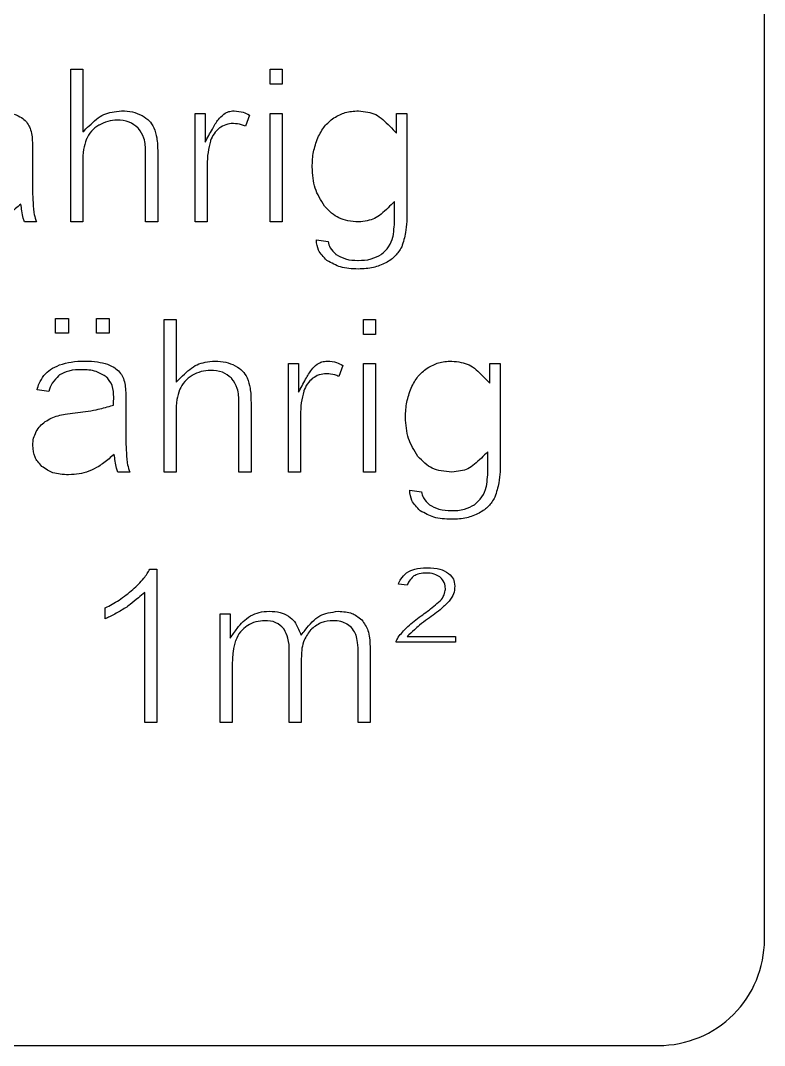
# Model space of a CAD drawing. Header units: millimetres. Extents: x -0.1 to 40.1, y -0.1 to 40.1.
# Drawn here: x 25.51 to 40.08, y -0.08 to 20 of the extents above; entities that cross this region are included whole.
import ezdxf

# ---------------------------------------------------------------- set-up
doc = ezdxf.new("R2010")
doc.units = ezdxf.units.MM
doc.layers.add('CUTOUTS', color=1, linetype='CONTINUOUS')
doc.layers.add('PERIMETER', color=5, linetype='CONTINUOUS')

msp = doc.modelspace()

# ---------------------------------------------------------------- linework, layer by layer
at = {"layer": 'CUTOUTS'}
for p, q in [((26.491, 16.055), (26.491, 19.045)), ((26.491, 19.045), (26.727, 19.045)), ((26.727, 19.045), (26.727, 17.818)), ((28.926, 16.055), (28.926, 18.179)), ((28.926, 18.179), (29.123, 18.179)), ((29.123, 18.179), (29.123, 17.618)), ((29.994, 18.147), (29.913, 17.929)), ((32.867, 17.795), (32.867, 18.179)), ((32.867, 18.179), (33.073, 18.179)), ((33.073, 18.179), (33.073, 16.288)), ((25.743, 17.447), (25.743, 16.933)), ((27.958, 16.055), (27.958, 17.422)), ((28.194, 17.42), (28.194, 16.055)), ((26.727, 17.225), (26.727, 16.055)), ((29.162, 17.172), (29.162, 16.055)), ((25.822, 16.055), (25.588, 16.055)), ((26.727, 16.055), (26.491, 16.055)), ((28.194, 16.055), (27.958, 16.055)), ((29.162, 16.055), (28.926, 16.055)), ((31.301, 15.703), (31.532, 15.669)), ((28.318, 11.154), (28.318, 14.144)), ((28.318, 14.144), (28.554, 14.144)), ((28.554, 14.144), (28.554, 12.917)), ((30.753, 11.154), (30.753, 13.279)), ((30.753, 13.279), (30.95, 13.279)), ((30.95, 13.279), (30.95, 12.718)), ((34.694, 12.895), (34.694, 13.279)), ((34.694, 13.279), (34.9, 13.279)), ((34.9, 13.279), (34.9, 11.387)), ((31.821, 13.246), (31.74, 13.028)), ((26.062, 12.736), (25.833, 12.768)), ((27.57, 12.546), (27.57, 12.033)), ((29.785, 11.154), (29.785, 12.521)), ((30.021, 12.52), (30.021, 11.154)), ((28.554, 12.324), (28.554, 11.154)), ((30.989, 12.271), (30.989, 11.154)), ((27.649, 11.154), (27.415, 11.154)), ((28.554, 11.154), (28.318, 11.154)), ((30.021, 11.154), (29.785, 11.154)), ((30.989, 11.154), (30.753, 11.154)), ((33.128, 10.803), (33.359, 10.768)), ((28.043, 9.256), (28.174, 9.256)), ((28.174, 9.256), (28.174, 6.253)), ((33.079, 8.941), (32.907, 8.959)), ((27.939, 6.253), (27.939, 8.8)), ((27.168, 8.283), (27.168, 8.497)), ((29.419, 6.253), (29.419, 8.378)), ((29.419, 8.378), (29.614, 8.378)), ((29.614, 8.378), (29.614, 7.905)), ((33.079, 7.933), (34.022, 7.933)), ((34.022, 7.933), (34.022, 7.823)), ((30.77, 6.253), (30.77, 7.657)), ((32.351, 7.739), (32.351, 6.253)), ((34.022, 7.823), (32.857, 7.823)), ((31.006, 7.501), (31.006, 6.253)), ((32.118, 6.253), (32.118, 7.611)), ((29.655, 7.359), (29.655, 6.253)), ((28.174, 6.253), (27.939, 6.253)), ((29.655, 6.253), (29.419, 6.253)), ((31.006, 6.253), (30.77, 6.253)), ((32.351, 6.253), (32.118, 6.253))]:
    msp.add_line(p, q, dxfattribs=at)
for points in [[(30.394, 19.045), (30.629, 19.045), (30.629, 18.751), (30.394, 18.751)], [(30.394, 18.179), (30.629, 18.179), (30.629, 16.055), (30.394, 16.055)], [(26.195, 14.163), (26.448, 14.163), (26.448, 13.874), (26.195, 13.874)], [(27.247, 13.874), (26.994, 13.874), (26.994, 14.163), (27.247, 14.163)], [(32.221, 14.144), (32.456, 14.144), (32.456, 13.851), (32.221, 13.851)], [(32.221, 13.279), (32.456, 13.279), (32.456, 11.154), (32.221, 11.154)]]:
    msp.add_lwpolyline(points, close=True, dxfattribs=at)
for points, knots in [([(25.387, 18.166), (25.44, 18.144), (25.489, 18.124), (25.527, 18.098), (25.558, 18.077), (25.589, 18.048), (25.622, 18.016)], [0.00039549, 0.00039549, 0.00039549, 0.00039549, 0.01758966, 0.01758966, 0.01758966, 0.03140203, 0.03140203, 0.03140203, 0.03140203]), ([(26.727, 17.818), (26.769, 17.858), (26.811, 17.899), (26.853, 17.939), (26.949, 18.03), (27.04, 18.114), (27.138, 18.159), (27.235, 18.204), (27.356, 18.218), (27.485, 18.231)], [-0.01697952, -0.01697952, -0.01697952, -0.01697952, 0, 0, 0, 0.03849228, 0.03849228, 0.03849228, 0.07637246, 0.07637246, 0.07637246, 0.07637246]), ([(27.485, 18.231), (27.563, 18.227), (27.636, 18.224), (27.701, 18.208), (27.761, 18.194), (27.822, 18.168), (27.887, 18.14)], [0.00052488, 0.00052488, 0.00052488, 0.00052488, 0.02374484, 0.02374484, 0.02374484, 0.04482884, 0.04482884, 0.04482884, 0.04482884]), ([(27.887, 18.14), (27.942, 18.105), (27.992, 18.073), (28.027, 18.036), (28.06, 18.001), (28.089, 17.953), (28.12, 17.9)], [0.00053745, 0.00053745, 0.00053745, 0.00053745, 0.01990363, 0.01990363, 0.01990363, 0.03810689, 0.03810689, 0.03810689, 0.03810689]), ([(29.123, 17.618), (29.17, 17.703), (29.217, 17.788), (29.264, 17.873), (29.303, 17.943), (29.339, 18.009), (29.384, 18.062), (29.413, 18.098), (29.45, 18.132), (29.488, 18.168)], [-0.02887013, -0.02887013, -0.02887013, -0.02887013, 0, 0, 0, 0.02379728, 0.02379728, 0.02379728, 0.03966999, 0.03966999, 0.03966999, 0.03966999]), ([(29.488, 18.168), (29.524, 18.189), (29.556, 18.206), (29.584, 18.215), (29.613, 18.224), (29.649, 18.227), (29.69, 18.231)], [0.00080196, 0.00080196, 0.00080196, 0.00080196, 0.01314718, 0.01314718, 0.01314718, 0.02560511, 0.02560511, 0.02560511, 0.02560511]), ([(29.69, 18.231), (29.755, 18.225), (29.814, 18.218), (29.866, 18.203), (29.908, 18.19), (29.95, 18.17), (29.994, 18.147)], [0.0006167, 0.0006167, 0.0006167, 0.0006167, 0.01989579, 0.01989579, 0.01989579, 0.03544308, 0.03544308, 0.03544308, 0.03544308]), ([(31.33, 17.701), (31.372, 17.785), (31.412, 17.865), (31.463, 17.927), (31.511, 17.986), (31.576, 18.038), (31.644, 18.093)], [0.00042151, 0.00042151, 0.00042151, 0.00042151, 0.0283402, 0.0283402, 0.0283402, 0.05450304, 0.05450304, 0.05450304, 0.05450304]), ([(31.644, 18.093), (31.722, 18.136), (31.795, 18.175), (31.867, 18.196), (31.944, 18.219), (32.033, 18.225), (32.126, 18.231)], [0.00063046, 0.00063046, 0.00063046, 0.00063046, 0.02680911, 0.02680911, 0.02680911, 0.05468792, 0.05468792, 0.05468792, 0.05468792]), ([(32.126, 18.231), (32.253, 18.217), (32.371, 18.202), (32.463, 18.157), (32.559, 18.111), (32.646, 18.023), (32.739, 17.928), (32.782, 17.884), (32.824, 17.84), (32.867, 17.795)], [0.00060405, 0.00060405, 0.00060405, 0.00060405, 0.03762406, 0.03762406, 0.03762406, 0.07604568, 0.07604568, 0.07604568, 0.09392026, 0.09392026, 0.09392026, 0.09392026]), ([(25.622, 18.016), (25.647, 17.98), (25.669, 17.947), (25.684, 17.915), (25.701, 17.879), (25.713, 17.836), (25.725, 17.788)], [0.00070854, 0.00070854, 0.00070854, 0.00070854, 0.01382692, 0.01382692, 0.01382692, 0.02856438, 0.02856438, 0.02856438, 0.02856438]), ([(27.043, 17.95), (27.041, 17.949), (27.04, 17.948), (27.039, 17.947), (26.992, 17.915), (26.94, 17.88), (26.896, 17.83), (26.852, 17.781), (26.825, 17.727), (26.799, 17.679), (26.798, 17.677), (26.797, 17.675), (26.796, 17.673)], [-0.00047958, -0.00047958, -0.00047958, -0.00047958, 0, 0, 0, 0.0166375, 0.0166375, 0.0166375, 0.03274904, 0.03274904, 0.03274904, 0.03342461, 0.03342461, 0.03342461, 0.03342461]), ([(27.403, 18.049), (27.401, 18.049), (27.4, 18.049), (27.398, 18.049), (27.342, 18.045), (27.281, 18.041), (27.217, 18.024), (27.153, 18.006), (27.098, 17.978), (27.047, 17.952), (27.046, 17.951), (27.044, 17.95), (27.043, 17.95)], [-0.00045477, -0.00045477, -0.00045477, -0.00045477, 0, 0, 0, 0.0167742, 0.0167742, 0.0167742, 0.03374752, 0.03374752, 0.03374752, 0.03422966, 0.03422966, 0.03422966, 0.03422966]), ([(27.814, 17.893), (27.811, 17.896), (27.808, 17.898), (27.805, 17.901), (27.756, 17.939), (27.703, 17.983), (27.635, 18.01), (27.557, 18.042), (27.478, 18.045), (27.408, 18.049), (27.406, 18.049), (27.405, 18.049), (27.403, 18.049)], [-0.00117432, -0.00117432, -0.00117432, -0.00117432, 0, 0, 0, 0.01806726, 0.01806726, 0.01806726, 0.0386535, 0.0386535, 0.0386535, 0.0391006, 0.0391006, 0.0391006, 0.0391006]), ([(27.958, 17.422), (27.958, 17.422), (27.958, 17.423), (27.958, 17.423), (27.956, 17.509), (27.955, 17.603), (27.923, 17.696), (27.897, 17.768), (27.857, 17.828), (27.821, 17.883), (27.818, 17.887), (27.816, 17.89), (27.814, 17.893)], [-0.00008519, -0.00008519, -0.00008519, -0.00008519, 0, 0, 0, 0.02517545, 0.02517545, 0.02517545, 0.04469477, 0.04469477, 0.04469477, 0.04587595, 0.04587595, 0.04587595, 0.04587595]), ([(28.12, 17.9), (28.142, 17.832), (28.163, 17.766), (28.175, 17.702), (28.191, 17.614), (28.193, 17.52), (28.194, 17.42)], [0.00076265, 0.00076265, 0.00076265, 0.00076265, 0.02235298, 0.02235298, 0.02235298, 0.05187224, 0.05187224, 0.05187224, 0.05187224]), ([(29.399, 17.891), (29.397, 17.89), (29.396, 17.888), (29.394, 17.887), (29.363, 17.858), (29.327, 17.827), (29.297, 17.783), (29.265, 17.737), (29.247, 17.689), (29.231, 17.647), (29.231, 17.646), (29.23, 17.645), (29.23, 17.643)], [-0.00062072, -0.00062072, -0.00062072, -0.00062072, 0, 0, 0, 0.01251812, 0.01251812, 0.01251812, 0.02583486, 0.02583486, 0.02583486, 0.0262388, 0.0262388, 0.0262388, 0.0262388]), ([(29.672, 17.983), (29.67, 17.982), (29.668, 17.982), (29.666, 17.982), (29.625, 17.979), (29.578, 17.976), (29.528, 17.959), (29.478, 17.943), (29.439, 17.917), (29.404, 17.895), (29.402, 17.893), (29.401, 17.892), (29.399, 17.891)], [-0.00059137, -0.00059137, -0.00059137, -0.00059137, 0, 0, 0, 0.01214429, 0.01214429, 0.01214429, 0.02427752, 0.02427752, 0.02427752, 0.02489688, 0.02489688, 0.02489688, 0.02489688]), ([(29.913, 17.929), (29.888, 17.94), (29.862, 17.951), (29.834, 17.959), (29.779, 17.974), (29.726, 17.978), (29.678, 17.982), (29.676, 17.982), (29.674, 17.982), (29.672, 17.983)], [0.00804486, 0.00804486, 0.00804486, 0.00804486, 0.01546241, 0.01546241, 0.01546241, 0.02975214, 0.02975214, 0.02975214, 0.03034713, 0.03034713, 0.03034713, 0.03034713]), ([(25.725, 17.788), (25.731, 17.744), (25.736, 17.701), (25.739, 17.659), (25.744, 17.59), (25.744, 17.52), (25.743, 17.447), (25.743, 17.447), (25.743, 17.447), (25.743, 17.447)], [0.00049776, 0.00049776, 0.00049776, 0.00049776, 0.01389049, 0.01389049, 0.01389049, 0.03563603, 0.03563603, 0.03563603, 0.03564664, 0.03564664, 0.03564664, 0.03564664]), ([(26.796, 17.673), (26.796, 17.671), (26.795, 17.668), (26.794, 17.666), (26.776, 17.606), (26.756, 17.544), (26.744, 17.476), (26.728, 17.39), (26.728, 17.305), (26.727, 17.225), (26.727, 17.225), (26.727, 17.225), (26.727, 17.225)], [-0.0006831, -0.0006831, -0.0006831, -0.0006831, 0, 0, 0, 0.01872949, 0.01872949, 0.01872949, 0.04266538, 0.04266538, 0.04266538, 0.04271634, 0.04271634, 0.04271634, 0.04271634]), ([(31.218, 17.131), (31.223, 17.235), (31.227, 17.335), (31.246, 17.428), (31.264, 17.517), (31.296, 17.608), (31.33, 17.701)], [0.00039107, 0.00039107, 0.00039107, 0.00039107, 0.03143652, 0.03143652, 0.03143652, 0.06111913, 0.06111913, 0.06111913, 0.06111913]), ([(29.23, 17.643), (29.229, 17.642), (29.229, 17.641), (29.229, 17.639), (29.21, 17.568), (29.19, 17.494), (29.179, 17.416), (29.166, 17.333), (29.164, 17.251), (29.162, 17.173), (29.162, 17.172), (29.162, 17.172), (29.162, 17.172)], [-0.00040892, -0.00040892, -0.00040892, -0.00040892, 0, 0, 0, 0.02205877, 0.02205877, 0.02205877, 0.04556743, 0.04556743, 0.04556743, 0.04567765, 0.04567765, 0.04567765, 0.04567765]), ([(31.46, 16.365), (31.386, 16.483), (31.317, 16.597), (31.279, 16.714), (31.238, 16.839), (31.228, 16.982), (31.218, 17.131)], [0.00081209, 0.00081209, 0.00081209, 0.00081209, 0.04191125, 0.04191125, 0.04191125, 0.08595381, 0.08595381, 0.08595381, 0.08595381]), ([(25.743, 16.933), (25.743, 16.787), (25.742, 16.639), (25.75, 16.49), (25.754, 16.408), (25.761, 16.327), (25.768, 16.246), (25.768, 16.245), (25.769, 16.243), (25.769, 16.241)], [0, 0, 0, 0, 0.0438861, 0.0438861, 0.0438861, 0.06807967, 0.06807967, 0.06807967, 0.0685599, 0.0685599, 0.0685599, 0.0685599]), ([(25.517, 16.402), (25.482, 16.374), (25.448, 16.346), (25.413, 16.319), (25.346, 16.263), (25.28, 16.211), (25.212, 16.169), (25.154, 16.134), (25.089, 16.104), (25.021, 16.073)], [-0.01325055, -0.01325055, -0.01325055, -0.01325055, 0, 0, 0, 0.02613173, 0.02613173, 0.02613173, 0.04832906, 0.04832906, 0.04832906, 0.04832906]), ([(25.588, 16.055), (25.577, 16.081), (25.568, 16.106), (25.561, 16.13), (25.549, 16.172), (25.542, 16.22), (25.535, 16.27), (25.529, 16.314), (25.523, 16.358), (25.517, 16.402)], [0.00504254, 0.00504254, 0.00504254, 0.00504254, 0.01391323, 0.01391323, 0.01391323, 0.02921542, 0.02921542, 0.02921542, 0.04246103, 0.04246103, 0.04246103, 0.04246103]), ([(32.125, 16.055), (31.982, 16.067), (31.848, 16.081), (31.743, 16.132), (31.644, 16.179), (31.554, 16.268), (31.46, 16.365)], [0.00069333, 0.00069333, 0.00069333, 0.00069333, 0.04245743, 0.04245743, 0.04245743, 0.08172731, 0.08172731, 0.08172731, 0.08172731]), ([(32.829, 16.453), (32.787, 16.413), (32.745, 16.372), (32.704, 16.331), (32.615, 16.244), (32.531, 16.164), (32.44, 16.122), (32.354, 16.082), (32.244, 16.068), (32.125, 16.055)], [-0.01697761, -0.01697761, -0.01697761, -0.01697761, 0, 0, 0, 0.03611105, 0.03611105, 0.03611105, 0.07079705, 0.07079705, 0.07079705, 0.07079705]), ([(32.801, 15.765), (32.802, 15.768), (32.802, 15.77), (32.802, 15.772), (32.811, 15.833), (32.82, 15.895), (32.825, 15.959), (32.834, 16.067), (32.832, 16.174), (32.831, 16.278), (32.83, 16.337), (32.829, 16.395), (32.829, 16.453)], [-0.00070723, -0.00070723, -0.00070723, -0.00070723, 0, 0, 0, 0.01839129, 0.01839129, 0.01839129, 0.04961466, 0.04961466, 0.04961466, 0.06709278, 0.06709278, 0.06709278, 0.06709278]), ([(33.073, 16.288), (33.073, 16.288), (33.073, 16.288), (33.073, 16.288), (33.073, 16.135), (33.073, 15.987), (33.047, 15.848), (33.03, 15.756), (33.001, 15.662), (32.971, 15.566)], [-0.00000249, -0.00000249, -0.00000249, -0.00000249, 0, 0, 0, 0.04546168, 0.04546168, 0.04546168, 0.07557424, 0.07557424, 0.07557424, 0.07557424]), ([(25.769, 16.241), (25.769, 16.24), (25.769, 16.238), (25.77, 16.237), (25.78, 16.19), (25.791, 16.139), (25.809, 16.088), (25.813, 16.077), (25.817, 16.066), (25.822, 16.055)], [-0.0004783, -0.0004783, -0.0004783, -0.0004783, 0, 0, 0, 0.01442326, 0.01442326, 0.01442326, 0.01764591, 0.01764591, 0.01764591, 0.01764591]), ([(31.508, 15.3), (31.438, 15.369), (31.376, 15.434), (31.344, 15.501), (31.318, 15.557), (31.306, 15.626), (31.301, 15.703)], [0.00096345, 0.00096345, 0.00096345, 0.00096345, 0.02952491, 0.02952491, 0.02952491, 0.05318955, 0.05318955, 0.05318955, 0.05318955]), ([(31.532, 15.669), (31.54, 15.63), (31.552, 15.589), (31.574, 15.549), (31.602, 15.498), (31.64, 15.462), (31.673, 15.43), (31.675, 15.427), (31.678, 15.425), (31.68, 15.422)], [0.00501247, 0.00501247, 0.00501247, 0.00501247, 0.01563803, 0.01563803, 0.01563803, 0.02905538, 0.02905538, 0.02905538, 0.03005002, 0.03005002, 0.03005002, 0.03005002]), ([(32.575, 15.421), (32.577, 15.423), (32.579, 15.425), (32.581, 15.427), (32.626, 15.467), (32.676, 15.511), (32.715, 15.57), (32.757, 15.632), (32.779, 15.698), (32.799, 15.759), (32.8, 15.761), (32.801, 15.763), (32.801, 15.765)], [-0.00086303, -0.00086303, -0.00086303, -0.00086303, 0, 0, 0, 0.01772604, 0.01772604, 0.01772604, 0.03642899, 0.03642899, 0.03642899, 0.03712374, 0.03712374, 0.03712374, 0.03712374]), ([(32.971, 15.566), (32.93, 15.499), (32.892, 15.436), (32.846, 15.389), (32.798, 15.339), (32.732, 15.296), (32.662, 15.252)], [0.00086666, 0.00086666, 0.00086666, 0.00086666, 0.02426758, 0.02426758, 0.02426758, 0.04904298, 0.04904298, 0.04904298, 0.04904298]), ([(32.12, 15.132), (31.996, 15.137), (31.877, 15.143), (31.774, 15.174), (31.686, 15.201), (31.599, 15.249), (31.508, 15.3)], [0.00028373, 0.00028373, 0.00028373, 0.00028373, 0.03707057, 0.03707057, 0.03707057, 0.06814699, 0.06814699, 0.06814699, 0.06814699]), ([(31.68, 15.422), (31.683, 15.421), (31.686, 15.419), (31.689, 15.417), (31.744, 15.386), (31.804, 15.352), (31.874, 15.331), (31.957, 15.305), (32.039, 15.303), (32.115, 15.301), (32.116, 15.301), (32.117, 15.301), (32.117, 15.301)], [-0.0010034, -0.0010034, -0.0010034, -0.0010034, 0, 0, 0, 0.01877888, 0.01877888, 0.01877888, 0.04116164, 0.04116164, 0.04116164, 0.04139516, 0.04139516, 0.04139516, 0.04139516]), ([(32.117, 15.301), (32.118, 15.301), (32.119, 15.301), (32.12, 15.301), (32.201, 15.303), (32.288, 15.305), (32.376, 15.331), (32.448, 15.352), (32.509, 15.386), (32.567, 15.417), (32.569, 15.418), (32.572, 15.42), (32.575, 15.421)], [-0.00023362, -0.00023362, -0.00023362, -0.00023362, 0, 0, 0, 0.02387184, 0.02387184, 0.02387184, 0.04323325, 0.04323325, 0.04323325, 0.04410009, 0.04410009, 0.04410009, 0.04410009]), ([(32.662, 15.252), (32.578, 15.215), (32.497, 15.181), (32.418, 15.162), (32.327, 15.14), (32.226, 15.135), (32.12, 15.132)], [0.0005722, 0.0005722, 0.0005722, 0.0005722, 0.02787706, 0.02787706, 0.02787706, 0.05932027, 0.05932027, 0.05932027, 0.05932027]), ([(25.967, 13.049), (26.011, 13.094), (26.052, 13.136), (26.095, 13.166), (26.145, 13.2), (26.207, 13.226), (26.274, 13.254)], [0.0006761, 0.0006761, 0.0006761, 0.0006761, 0.01951927, 0.01951927, 0.01951927, 0.0410764, 0.0410764, 0.0410764, 0.0410764]), ([(26.274, 13.254), (26.352, 13.277), (26.428, 13.299), (26.502, 13.311), (26.585, 13.325), (26.674, 13.328), (26.766, 13.33)], [0.00038161, 0.00038161, 0.00038161, 0.00038161, 0.02478582, 0.02478582, 0.02478582, 0.05226956, 0.05226956, 0.05226956, 0.05226956]), ([(26.766, 13.33), (26.854, 13.329), (26.938, 13.327), (27.017, 13.314), (27.081, 13.304), (27.146, 13.285), (27.214, 13.266)], [0.00016564, 0.00016564, 0.00016564, 0.00016564, 0.02645445, 0.02645445, 0.02645445, 0.04761505, 0.04761505, 0.04761505, 0.04761505]), ([(27.214, 13.266), (27.267, 13.244), (27.316, 13.223), (27.354, 13.197), (27.385, 13.176), (27.416, 13.147), (27.449, 13.115)], [0.00039543, 0.00039543, 0.00039543, 0.00039543, 0.01758961, 0.01758961, 0.01758961, 0.03140215, 0.03140215, 0.03140215, 0.03140215]), ([(28.554, 12.917), (28.596, 12.958), (28.638, 12.998), (28.68, 13.038), (28.776, 13.129), (28.867, 13.214), (28.965, 13.259), (29.062, 13.303), (29.183, 13.317), (29.312, 13.33)], [-0.01697957, -0.01697957, -0.01697957, -0.01697957, 0, 0, 0, 0.03849235, 0.03849235, 0.03849235, 0.07637258, 0.07637258, 0.07637258, 0.07637258]), ([(29.312, 13.33), (29.39, 13.327), (29.463, 13.323), (29.528, 13.307), (29.588, 13.293), (29.649, 13.267), (29.714, 13.239)], [0.00052485, 0.00052485, 0.00052485, 0.00052485, 0.02374483, 0.02374483, 0.02374483, 0.04482907, 0.04482907, 0.04482907, 0.04482907]), ([(30.95, 12.718), (30.997, 12.803), (31.044, 12.888), (31.091, 12.973), (31.13, 13.043), (31.166, 13.108), (31.211, 13.162), (31.24, 13.197), (31.277, 13.232), (31.315, 13.267)], [-0.02886918, -0.02886918, -0.02886918, -0.02886918, 0, 0, 0, 0.02379731, 0.02379731, 0.02379731, 0.03966978, 0.03966978, 0.03966978, 0.03966978]), ([(31.315, 13.267), (31.351, 13.288), (31.383, 13.305), (31.411, 13.314), (31.44, 13.323), (31.476, 13.327), (31.517, 13.33)], [0.00080203, 0.00080203, 0.00080203, 0.00080203, 0.01314718, 0.01314718, 0.01314718, 0.02560559, 0.02560559, 0.02560559, 0.02560559]), ([(31.517, 13.33), (31.582, 13.324), (31.641, 13.318), (31.693, 13.302), (31.735, 13.29), (31.777, 13.27), (31.821, 13.246)], [0.00061672, 0.00061672, 0.00061672, 0.00061672, 0.01989554, 0.01989554, 0.01989554, 0.03544292, 0.03544292, 0.03544292, 0.03544292]), ([(33.471, 13.193), (33.549, 13.235), (33.622, 13.274), (33.694, 13.296), (33.771, 13.318), (33.86, 13.325), (33.953, 13.33)], [0.00063046, 0.00063046, 0.00063046, 0.00063046, 0.02680906, 0.02680906, 0.02680906, 0.05468786, 0.05468786, 0.05468786, 0.05468786]), ([(33.953, 13.33), (34.08, 13.316), (34.198, 13.301), (34.29, 13.256), (34.386, 13.21), (34.473, 13.122), (34.566, 13.027), (34.609, 12.983), (34.651, 12.939), (34.694, 12.895)], [0.00060407, 0.00060407, 0.00060407, 0.00060407, 0.03762406, 0.03762406, 0.03762406, 0.07604584, 0.07604584, 0.07604584, 0.09392056, 0.09392056, 0.09392056, 0.09392056]), ([(26.263, 13.052), (26.26, 13.049), (26.257, 13.046), (26.254, 13.043), (26.213, 13.002), (26.168, 12.956), (26.131, 12.898), (26.099, 12.846), (26.079, 12.79), (26.062, 12.736)], [-0.00118695, -0.00118695, -0.00118695, -0.00118695, 0, 0, 0, 0.01735724, 0.01735724, 0.01735724, 0.03311397, 0.03311397, 0.03311397, 0.03311397]), ([(26.71, 13.161), (26.709, 13.161), (26.709, 13.161), (26.708, 13.161), (26.628, 13.16), (26.541, 13.159), (26.453, 13.134), (26.386, 13.115), (26.328, 13.085), (26.274, 13.057), (26.27, 13.056), (26.267, 13.054), (26.263, 13.052)], [-0.00017202, -0.00017202, -0.00017202, -0.00017202, 0, 0, 0, 0.02376067, 0.02376067, 0.02376067, 0.04176026, 0.04176026, 0.04176026, 0.04295074, 0.04295074, 0.04295074, 0.04295074]), ([(27.2, 13.011), (27.197, 13.014), (27.193, 13.016), (27.189, 13.019), (27.129, 13.057), (27.065, 13.098), (26.989, 13.124), (26.895, 13.156), (26.8, 13.158), (26.712, 13.161), (26.711, 13.161), (26.711, 13.161), (26.71, 13.161)], [-0.00133122, -0.00133122, -0.00133122, -0.00133122, 0, 0, 0, 0.02081689, 0.02081689, 0.02081689, 0.04656715, 0.04656715, 0.04656715, 0.04673822, 0.04673822, 0.04673822, 0.04673822]), ([(27.449, 13.115), (27.474, 13.08), (27.496, 13.047), (27.511, 13.015), (27.528, 12.979), (27.54, 12.936), (27.552, 12.888)], [0.00070834, 0.00070834, 0.00070834, 0.00070834, 0.01382694, 0.01382694, 0.01382694, 0.02856434, 0.02856434, 0.02856434, 0.02856434]), ([(28.87, 13.049), (28.868, 13.048), (28.867, 13.047), (28.866, 13.046), (28.819, 13.014), (28.767, 12.98), (28.723, 12.929), (28.679, 12.88), (28.652, 12.827), (28.626, 12.778), (28.625, 12.776), (28.624, 12.774), (28.623, 12.772)], [-0.0004796, -0.0004796, -0.0004796, -0.0004796, 0, 0, 0, 0.01663757, 0.01663757, 0.01663757, 0.03274911, 0.03274911, 0.03274911, 0.03342468, 0.03342468, 0.03342468, 0.03342468]), ([(29.23, 13.148), (29.228, 13.148), (29.227, 13.148), (29.225, 13.148), (29.169, 13.144), (29.108, 13.141), (29.044, 13.123), (28.98, 13.106), (28.925, 13.077), (28.874, 13.051), (28.873, 13.05), (28.871, 13.05), (28.87, 13.049)], [-0.00045477, -0.00045477, -0.00045477, -0.00045477, 0, 0, 0, 0.01677419, 0.01677419, 0.01677419, 0.0337475, 0.0337475, 0.0337475, 0.03422966, 0.03422966, 0.03422966, 0.03422966]), ([(29.641, 12.993), (29.638, 12.995), (29.635, 12.998), (29.632, 13), (29.583, 13.039), (29.53, 13.082), (29.462, 13.11), (29.384, 13.141), (29.305, 13.144), (29.235, 13.148), (29.233, 13.148), (29.232, 13.148), (29.23, 13.148)], [-0.00117433, -0.00117433, -0.00117433, -0.00117433, 0, 0, 0, 0.01806726, 0.01806726, 0.01806726, 0.03865352, 0.03865352, 0.03865352, 0.03910061, 0.03910061, 0.03910061, 0.03910061]), ([(29.714, 13.239), (29.769, 13.204), (29.819, 13.172), (29.854, 13.135), (29.887, 13.1), (29.916, 13.053), (29.947, 13)], [0.00053733, 0.00053733, 0.00053733, 0.00053733, 0.01990349, 0.01990349, 0.01990349, 0.03810675, 0.03810675, 0.03810675, 0.03810675]), ([(31.499, 13.082), (31.497, 13.082), (31.495, 13.082), (31.493, 13.082), (31.452, 13.078), (31.405, 13.076), (31.355, 13.059), (31.305, 13.042), (31.266, 13.016), (31.231, 12.994), (31.229, 12.993), (31.228, 12.992), (31.226, 12.99)], [-0.00059139, -0.00059139, -0.00059139, -0.00059139, 0, 0, 0, 0.01214406, 0.01214406, 0.01214406, 0.02427707, 0.02427707, 0.02427707, 0.02489645, 0.02489645, 0.02489645, 0.02489645]), ([(31.74, 13.028), (31.715, 13.039), (31.689, 13.05), (31.661, 13.058), (31.606, 13.074), (31.553, 13.077), (31.505, 13.081), (31.503, 13.082), (31.501, 13.082), (31.499, 13.082)], [0.00804494, 0.00804494, 0.00804494, 0.00804494, 0.0154629, 0.0154629, 0.0154629, 0.02975263, 0.02975263, 0.02975263, 0.03034763, 0.03034763, 0.03034763, 0.03034763]), ([(33.157, 12.801), (33.199, 12.885), (33.239, 12.964), (33.29, 13.026), (33.338, 13.085), (33.403, 13.138), (33.471, 13.193)], [0.00042148, 0.00042148, 0.00042148, 0.00042148, 0.02834008, 0.02834008, 0.02834008, 0.05450318, 0.05450318, 0.05450318, 0.05450318]), ([(25.833, 12.768), (25.845, 12.812), (25.858, 12.854), (25.876, 12.893), (25.899, 12.944), (25.932, 12.995), (25.967, 13.049)], [0.00846504, 0.00846504, 0.00846504, 0.00846504, 0.02290696, 0.02290696, 0.02290696, 0.04219824, 0.04219824, 0.04219824, 0.04219824]), ([(27.333, 12.624), (27.333, 12.624), (27.333, 12.625), (27.333, 12.625), (27.331, 12.695), (27.331, 12.773), (27.3, 12.852), (27.277, 12.912), (27.24, 12.958), (27.208, 13), (27.206, 13.004), (27.203, 13.008), (27.2, 13.011)], [-0.00012792, -0.00012792, -0.00012792, -0.00012792, 0, 0, 0, 0.02026517, 0.02026517, 0.02026517, 0.03573233, 0.03573233, 0.03573233, 0.03705666, 0.03705666, 0.03705666, 0.03705666]), ([(27.552, 12.888), (27.558, 12.844), (27.563, 12.8), (27.566, 12.758), (27.571, 12.69), (27.571, 12.619), (27.57, 12.546), (27.57, 12.546), (27.57, 12.546), (27.57, 12.546)], [0.00049783, 0.00049783, 0.00049783, 0.00049783, 0.01389082, 0.01389082, 0.01389082, 0.03563612, 0.03563612, 0.03563612, 0.03564671, 0.03564671, 0.03564671, 0.03564671]), ([(29.785, 12.521), (29.785, 12.522), (29.785, 12.522), (29.785, 12.522), (29.783, 12.608), (29.782, 12.702), (29.75, 12.795), (29.724, 12.867), (29.684, 12.927), (29.648, 12.983), (29.645, 12.986), (29.643, 12.989), (29.641, 12.993)], [-0.00008519, -0.00008519, -0.00008519, -0.00008519, 0, 0, 0, 0.02517522, 0.02517522, 0.02517522, 0.04469453, 0.04469453, 0.04469453, 0.04587571, 0.04587571, 0.04587571, 0.04587571]), ([(29.947, 13), (29.969, 12.931), (29.99, 12.865), (30.002, 12.801), (30.018, 12.714), (30.02, 12.619), (30.021, 12.52)], [0.00076264, 0.00076264, 0.00076264, 0.00076264, 0.02235298, 0.02235298, 0.02235298, 0.05187224, 0.05187224, 0.05187224, 0.05187224]), ([(31.226, 12.99), (31.224, 12.989), (31.223, 12.988), (31.221, 12.986), (31.19, 12.958), (31.154, 12.926), (31.124, 12.883), (31.092, 12.837), (31.074, 12.789), (31.058, 12.747), (31.058, 12.745), (31.057, 12.744), (31.057, 12.743)], [-0.00062074, -0.00062074, -0.00062074, -0.00062074, 0, 0, 0, 0.01251821, 0.01251821, 0.01251821, 0.02583515, 0.02583515, 0.02583515, 0.02623934, 0.02623934, 0.02623934, 0.02623934]), ([(28.623, 12.772), (28.623, 12.77), (28.622, 12.768), (28.621, 12.766), (28.603, 12.706), (28.583, 12.643), (28.571, 12.575), (28.556, 12.489), (28.555, 12.405), (28.554, 12.325), (28.554, 12.324), (28.554, 12.324), (28.554, 12.324)], [-0.0006831, -0.0006831, -0.0006831, -0.0006831, 0, 0, 0, 0.01872938, 0.01872938, 0.01872938, 0.0426655, 0.0426655, 0.0426655, 0.04271645, 0.04271645, 0.04271645, 0.04271645]), ([(31.057, 12.743), (31.056, 12.741), (31.056, 12.74), (31.056, 12.739), (31.037, 12.667), (31.017, 12.593), (31.006, 12.515), (30.993, 12.432), (30.991, 12.351), (30.989, 12.272), (30.989, 12.272), (30.989, 12.271), (30.989, 12.271)], [-0.00040917, -0.00040917, -0.00040917, -0.00040917, 0, 0, 0, 0.02205866, 0.02205866, 0.02205866, 0.04556733, 0.04556733, 0.04556733, 0.04567757, 0.04567757, 0.04567757, 0.04567757]), ([(33.045, 12.23), (33.05, 12.334), (33.054, 12.434), (33.073, 12.527), (33.091, 12.617), (33.123, 12.707), (33.157, 12.801)], [0.00039105, 0.00039105, 0.00039105, 0.00039105, 0.03143641, 0.03143641, 0.03143641, 0.06111916, 0.06111916, 0.06111916, 0.06111916]), ([(26.577, 12.315), (26.713, 12.332), (26.851, 12.349), (26.989, 12.378), (27.087, 12.398), (27.182, 12.425), (27.276, 12.45), (27.293, 12.455), (27.311, 12.46), (27.329, 12.465)], [0, 0, 0, 0, 0.04099253, 0.04099253, 0.04099253, 0.07010967, 0.07010967, 0.07010967, 0.07564742, 0.07564742, 0.07564742, 0.07564742]), ([(27.329, 12.465), (27.33, 12.484), (27.33, 12.502), (27.331, 12.521), (27.331, 12.542), (27.332, 12.564), (27.332, 12.586), (27.332, 12.598), (27.333, 12.61), (27.333, 12.622), (27.333, 12.623), (27.333, 12.623), (27.333, 12.624)], [-0.0055445, -0.0055445, -0.0055445, -0.0055445, 0, 0, 0, 0.00648126, 0.00648126, 0.00648126, 0.01006914, 0.01006914, 0.01006914, 0.01020109, 0.01020109, 0.01020109, 0.01020109]), ([(25.991, 12.144), (26.032, 12.169), (26.071, 12.193), (26.11, 12.211), (26.151, 12.229), (26.196, 12.244), (26.245, 12.26)], [0.00040873, 0.00040873, 0.00040873, 0.00040873, 0.01500744, 0.01500744, 0.01500744, 0.03024992, 0.03024992, 0.03024992, 0.03024992]), ([(26.245, 12.26), (26.291, 12.27), (26.336, 12.28), (26.381, 12.288), (26.445, 12.299), (26.51, 12.307), (26.577, 12.315)], [0.00033386, 0.00033386, 0.00033386, 0.00033386, 0.01454439, 0.01454439, 0.01454439, 0.0347564, 0.0347564, 0.0347564, 0.0347564]), ([(25.815, 11.948), (25.841, 11.99), (25.865, 12.028), (25.892, 12.058), (25.918, 12.087), (25.953, 12.114), (25.991, 12.144)], [0.00044496, 0.00044496, 0.00044496, 0.00044496, 0.01523528, 0.01523528, 0.01523528, 0.02961, 0.02961, 0.02961, 0.02961]), ([(33.287, 11.464), (33.213, 11.582), (33.144, 11.696), (33.106, 11.813), (33.065, 11.938), (33.055, 12.081), (33.045, 12.23)], [0.00081207, 0.00081207, 0.00081207, 0.00081207, 0.04191146, 0.04191146, 0.04191146, 0.08595377, 0.08595377, 0.08595377, 0.08595377]), ([(25.748, 11.68), (25.751, 11.732), (25.754, 11.779), (25.764, 11.82), (25.775, 11.86), (25.793, 11.902), (25.815, 11.948)], [0.00053163, 0.00053163, 0.00053163, 0.00053163, 0.01609646, 0.01609646, 0.01609646, 0.03126844, 0.03126844, 0.03126844, 0.03126844]), ([(27.57, 12.033), (27.57, 11.886), (27.569, 11.738), (27.577, 11.589), (27.581, 11.507), (27.588, 11.426), (27.595, 11.346), (27.596, 11.344), (27.596, 11.342), (27.596, 11.341)], [0, 0, 0, 0, 0.04388621, 0.04388621, 0.04388621, 0.06807981, 0.06807981, 0.06807981, 0.06856, 0.06856, 0.06856, 0.06856]), ([(25.924, 11.268), (25.868, 11.331), (25.818, 11.39), (25.792, 11.449), (25.765, 11.512), (25.756, 11.592), (25.748, 11.68)], [0.00091735, 0.00091735, 0.00091735, 0.00091735, 0.02574876, 0.02574876, 0.02574876, 0.05165484, 0.05165484, 0.05165484, 0.05165484]), ([(27.344, 11.502), (27.309, 11.474), (27.275, 11.446), (27.241, 11.418), (27.173, 11.363), (27.107, 11.31), (27.039, 11.268), (26.981, 11.233), (26.916, 11.203), (26.848, 11.173)], [-0.01325076, -0.01325076, -0.01325076, -0.01325076, 0, 0, 0, 0.02613192, 0.02613192, 0.02613192, 0.04832925, 0.04832925, 0.04832925, 0.04832925]), ([(27.415, 11.154), (27.404, 11.18), (27.395, 11.205), (27.388, 11.23), (27.376, 11.272), (27.369, 11.319), (27.362, 11.37), (27.356, 11.414), (27.35, 11.458), (27.344, 11.502)], [0.00504252, 0.00504252, 0.00504252, 0.00504252, 0.01391323, 0.01391323, 0.01391323, 0.02921549, 0.02921549, 0.02921549, 0.04246129, 0.04246129, 0.04246129, 0.04246129]), ([(33.952, 11.154), (33.809, 11.167), (33.675, 11.181), (33.57, 11.231), (33.471, 11.279), (33.381, 11.368), (33.287, 11.464)], [0.00069334, 0.00069334, 0.00069334, 0.00069334, 0.04245745, 0.04245745, 0.04245745, 0.08172735, 0.08172735, 0.08172735, 0.08172735]), ([(34.656, 11.553), (34.614, 11.512), (34.572, 11.471), (34.531, 11.43), (34.442, 11.344), (34.358, 11.264), (34.267, 11.221), (34.181, 11.181), (34.071, 11.167), (33.952, 11.154)], [-0.01697731, -0.01697731, -0.01697731, -0.01697731, 0, 0, 0, 0.03611139, 0.03611139, 0.03611139, 0.07079712, 0.07079712, 0.07079712, 0.07079712]), ([(34.628, 10.865), (34.629, 10.867), (34.629, 10.869), (34.629, 10.872), (34.638, 10.932), (34.647, 10.995), (34.652, 11.058), (34.661, 11.167), (34.659, 11.273), (34.658, 11.378), (34.657, 11.436), (34.657, 11.494), (34.656, 11.553)], [-0.00070713, -0.00070713, -0.00070713, -0.00070713, 0, 0, 0, 0.01839108, 0.01839108, 0.01839108, 0.04961469, 0.04961469, 0.04961469, 0.06709249, 0.06709249, 0.06709249, 0.06709249]), ([(26.45, 11.103), (26.337, 11.107), (26.232, 11.113), (26.144, 11.144), (26.072, 11.17), (26, 11.216), (25.924, 11.268)], [0.00029042, 0.00029042, 0.00029042, 0.00029042, 0.03346014, 0.03346014, 0.03346014, 0.06059744, 0.06059744, 0.06059744, 0.06059744]), ([(27.596, 11.341), (27.596, 11.339), (27.596, 11.338), (27.597, 11.336), (27.607, 11.289), (27.618, 11.239), (27.636, 11.188), (27.64, 11.176), (27.644, 11.165), (27.649, 11.154)], [-0.00047826, -0.00047826, -0.00047826, -0.00047826, 0, 0, 0, 0.01442314, 0.01442314, 0.01442314, 0.01764579, 0.01764579, 0.01764579, 0.01764579]), ([(34.9, 11.387), (34.9, 11.387), (34.9, 11.387), (34.9, 11.387), (34.9, 11.235), (34.9, 11.086), (34.874, 10.947), (34.857, 10.855), (34.828, 10.762), (34.798, 10.666)], [-0.0000025, -0.0000025, -0.0000025, -0.0000025, 0, 0, 0, 0.0454618, 0.0454618, 0.0454618, 0.07557421, 0.07557421, 0.07557421, 0.07557421]), ([(26.848, 11.173), (26.782, 11.151), (26.718, 11.131), (26.657, 11.12), (26.592, 11.109), (26.523, 11.106), (26.45, 11.103)], [0.0004324, 0.0004324, 0.0004324, 0.0004324, 0.02129078, 0.02129078, 0.02129078, 0.04305603, 0.04305603, 0.04305603, 0.04305603]), ([(34.402, 10.52), (34.404, 10.522), (34.406, 10.524), (34.408, 10.526), (34.453, 10.566), (34.503, 10.61), (34.542, 10.669), (34.584, 10.731), (34.606, 10.798), (34.626, 10.858), (34.627, 10.86), (34.628, 10.862), (34.628, 10.865)], [-0.00086302, -0.00086302, -0.00086302, -0.00086302, 0, 0, 0, 0.01772604, 0.01772604, 0.01772604, 0.03642921, 0.03642921, 0.03642921, 0.03712387, 0.03712387, 0.03712387, 0.03712387]), ([(33.335, 10.399), (33.265, 10.468), (33.203, 10.533), (33.171, 10.6), (33.145, 10.656), (33.134, 10.726), (33.128, 10.803)], [0.00096347, 0.00096347, 0.00096347, 0.00096347, 0.02952491, 0.02952491, 0.02952491, 0.05318935, 0.05318935, 0.05318935, 0.05318935]), ([(33.359, 10.768), (33.367, 10.73), (33.379, 10.689), (33.401, 10.648), (33.429, 10.598), (33.467, 10.561), (33.5, 10.529), (33.502, 10.527), (33.505, 10.524), (33.507, 10.522)], [0.00501242, 0.00501242, 0.00501242, 0.00501242, 0.0156381, 0.0156381, 0.0156381, 0.02905548, 0.02905548, 0.02905548, 0.03005022, 0.03005022, 0.03005022, 0.03005022]), ([(34.798, 10.666), (34.757, 10.598), (34.719, 10.536), (34.673, 10.488), (34.625, 10.438), (34.56, 10.396), (34.489, 10.351)], [0.0008667, 0.0008667, 0.0008667, 0.0008667, 0.02426771, 0.02426771, 0.02426771, 0.04904289, 0.04904289, 0.04904289, 0.04904289]), ([(33.507, 10.522), (33.51, 10.52), (33.513, 10.518), (33.516, 10.517), (33.571, 10.486), (33.631, 10.451), (33.701, 10.43), (33.784, 10.405), (33.866, 10.403), (33.942, 10.4), (33.943, 10.4), (33.944, 10.4), (33.944, 10.4)], [-0.0010035, -0.0010035, -0.0010035, -0.0010035, 0, 0, 0, 0.01877866, 0.01877866, 0.01877866, 0.04116166, 0.04116166, 0.04116166, 0.04139517, 0.04139517, 0.04139517, 0.04139517]), ([(33.944, 10.4), (33.945, 10.4), (33.946, 10.4), (33.947, 10.4), (34.028, 10.402), (34.115, 10.404), (34.203, 10.43), (34.275, 10.451), (34.336, 10.485), (34.394, 10.516), (34.396, 10.518), (34.399, 10.519), (34.402, 10.52)], [-0.0002336, -0.0002336, -0.0002336, -0.0002336, 0, 0, 0, 0.02387184, 0.02387184, 0.02387184, 0.04323325, 0.04323325, 0.04323325, 0.04410009, 0.04410009, 0.04410009, 0.04410009]), ([(33.947, 10.231), (33.823, 10.236), (33.704, 10.242), (33.601, 10.273), (33.513, 10.3), (33.426, 10.348), (33.335, 10.399)], [0.00028377, 0.00028377, 0.00028377, 0.00028377, 0.03707037, 0.03707037, 0.03707037, 0.06814698, 0.06814698, 0.06814698, 0.06814698]), ([(34.489, 10.351), (34.405, 10.314), (34.324, 10.28), (34.245, 10.261), (34.154, 10.239), (34.053, 10.235), (33.947, 10.231)], [0.00057224, 0.00057224, 0.00057224, 0.00057224, 0.02787706, 0.02787706, 0.02787706, 0.05932023, 0.05932023, 0.05932023, 0.05932023]), ([(27.708, 8.855), (27.708, 8.856), (27.709, 8.856), (27.709, 8.857), (27.782, 8.924), (27.858, 8.995), (27.924, 9.078), (27.969, 9.136), (28.007, 9.197), (28.043, 9.256)], [-0.00023425, -0.00023425, -0.00023425, -0.00023425, 0, 0, 0, 0.02968835, 0.02968835, 0.02968835, 0.05022517, 0.05022517, 0.05022517, 0.05022517]), ([(33.067, 9.183), (33.124, 9.214), (33.178, 9.242), (33.23, 9.257), (33.298, 9.277), (33.377, 9.28), (33.463, 9.282)], [0.0009867, 0.0009867, 0.0009867, 0.0009867, 0.02047869, 0.02047869, 0.02047869, 0.04582183, 0.04582183, 0.04582183, 0.04582183]), ([(33.463, 9.282), (33.558, 9.28), (33.647, 9.277), (33.721, 9.254), (33.775, 9.237), (33.831, 9.205), (33.891, 9.171)], [0.00016602, 0.00016602, 0.00016602, 0.00016602, 0.0282093, 0.0282093, 0.0282093, 0.04885589, 0.04885589, 0.04885589, 0.04885589]), ([(32.907, 8.959), (32.921, 8.997), (32.936, 9.031), (32.955, 9.06), (32.982, 9.101), (33.022, 9.141), (33.067, 9.183)], [0.00935893, 0.00935893, 0.00935893, 0.00935893, 0.02231898, 0.02231898, 0.02231898, 0.04074453, 0.04074453, 0.04074453, 0.04074453]), ([(33.2, 9.115), (33.198, 9.112), (33.195, 9.109), (33.192, 9.106), (33.169, 9.083), (33.142, 9.056), (33.119, 9.021), (33.102, 8.995), (33.089, 8.967), (33.079, 8.941)], [-0.00120956, -0.00120956, -0.00120956, -0.00120956, 0, 0, 0, 0.00971959, 0.00971959, 0.00971959, 0.01713197, 0.01713197, 0.01713197, 0.01713197]), ([(33.457, 9.179), (33.456, 9.179), (33.456, 9.179), (33.455, 9.179), (33.413, 9.178), (33.365, 9.178), (33.313, 9.164), (33.273, 9.153), (33.24, 9.135), (33.211, 9.121), (33.208, 9.119), (33.204, 9.117), (33.2, 9.115)], [-0.00018718, -0.00018718, -0.00018718, -0.00018718, 0, 0, 0, 0.01240644, 0.01240644, 0.01240644, 0.02194032, 0.02194032, 0.02194032, 0.02314991, 0.02314991, 0.02314991, 0.02314991]), ([(33.726, 9.096), (33.723, 9.097), (33.72, 9.099), (33.718, 9.101), (33.688, 9.12), (33.653, 9.143), (33.609, 9.159), (33.554, 9.177), (33.503, 9.178), (33.459, 9.179), (33.458, 9.179), (33.458, 9.179), (33.457, 9.179)], [-0.00094591, -0.00094591, -0.00094591, -0.00094591, 0, 0, 0, 0.01051721, 0.01051721, 0.01051721, 0.02342223, 0.02342223, 0.02342223, 0.02360829, 0.02360829, 0.02360829, 0.02360829]), ([(33.827, 8.867), (33.827, 8.87), (33.827, 8.873), (33.827, 8.876), (33.824, 8.908), (33.821, 8.949), (33.802, 8.993), (33.782, 9.036), (33.754, 9.065), (33.732, 9.089), (33.73, 9.091), (33.728, 9.093), (33.726, 9.096)], [-0.0008155, -0.0008155, -0.0008155, -0.0008155, 0, 0, 0, 0.00955644, 0.00955644, 0.00955644, 0.01896993, 0.01896993, 0.01896993, 0.01990524, 0.01990524, 0.01990524, 0.01990524]), ([(33.891, 9.171), (33.932, 9.13), (33.966, 9.093), (33.983, 9.058), (33.999, 9.025), (34.006, 8.977), (34.013, 8.922)], [0.00094053, 0.00094053, 0.00094053, 0.00094053, 0.01803009, 0.01803009, 0.01803009, 0.03447386, 0.03447386, 0.03447386, 0.03447386]), ([(27.168, 8.497), (27.258, 8.543), (27.349, 8.591), (27.437, 8.649), (27.533, 8.712), (27.621, 8.783), (27.706, 8.853), (27.706, 8.854), (27.707, 8.854), (27.708, 8.855)], [0.00457681, 0.00457681, 0.00457681, 0.00457681, 0.03465936, 0.03465936, 0.03465936, 0.06766677, 0.06766677, 0.06766677, 0.0679017, 0.0679017, 0.0679017, 0.0679017]), ([(33.727, 8.637), (33.728, 8.638), (33.73, 8.64), (33.731, 8.641), (33.754, 8.669), (33.783, 8.703), (33.802, 8.749), (33.818, 8.79), (33.822, 8.827), (33.826, 8.859), (33.827, 8.862), (33.827, 8.864), (33.827, 8.867)], [-0.00059051, -0.00059051, -0.00059051, -0.00059051, 0, 0, 0, 0.01069309, 0.01069309, 0.01069309, 0.02000926, 0.02000926, 0.02000926, 0.02083291, 0.02083291, 0.02083291, 0.02083291]), ([(34.013, 8.922), (34.007, 8.865), (34.001, 8.814), (33.986, 8.772), (33.97, 8.728), (33.939, 8.681), (33.904, 8.63)], [0.00079837, 0.00079837, 0.00079837, 0.00079837, 0.01779239, 0.01779239, 0.01779239, 0.036197, 0.036197, 0.036197, 0.036197]), ([(27.939, 8.8), (27.898, 8.764), (27.856, 8.728), (27.815, 8.692), (27.762, 8.646), (27.711, 8.602), (27.658, 8.563), (27.597, 8.517), (27.53, 8.476), (27.461, 8.434)], [-0.01643766, -0.01643766, -0.01643766, -0.01643766, 0, 0, 0, 0.02086303, 0.02086303, 0.02086303, 0.04513116, 0.04513116, 0.04513116, 0.04513116]), ([(33.351, 8.34), (33.434, 8.399), (33.518, 8.46), (33.6, 8.527), (33.642, 8.562), (33.683, 8.597), (33.722, 8.633), (33.724, 8.634), (33.725, 8.635), (33.727, 8.637)], [0.00006782, 0.00006782, 0.00006782, 0.00006782, 0.03069846, 0.03069846, 0.03069846, 0.0466242, 0.0466242, 0.0466242, 0.04722815, 0.04722815, 0.04722815, 0.04722815]), ([(27.461, 8.434), (27.39, 8.394), (27.321, 8.355), (27.252, 8.321), (27.224, 8.308), (27.196, 8.295), (27.168, 8.283)], [0.00009709, 0.00009709, 0.00009709, 0.00009709, 0.02439107, 0.02439107, 0.02439107, 0.03392352, 0.03392352, 0.03392352, 0.03392352]), ([(33.904, 8.63), (33.854, 8.58), (33.805, 8.531), (33.754, 8.486), (33.67, 8.412), (33.576, 8.345), (33.479, 8.277), (33.479, 8.276), (33.479, 8.276), (33.479, 8.276)], [0.0006742, 0.0006742, 0.0006742, 0.0006742, 0.02188972, 0.02188972, 0.02188972, 0.05726434, 0.05726434, 0.05726434, 0.05732838, 0.05732838, 0.05732838, 0.05732838]), ([(29.614, 7.905), (29.659, 7.966), (29.704, 8.028), (29.749, 8.09), (29.788, 8.143), (29.825, 8.192), (29.865, 8.23), (29.905, 8.268), (29.956, 8.302), (30.01, 8.337)], [-0.02273049, -0.02273049, -0.02273049, -0.02273049, 0, 0, 0, 0.01956715, 0.01956715, 0.01956715, 0.03897385, 0.03897385, 0.03897385, 0.03897385]), ([(30.292, 8.246), (30.291, 8.245), (30.289, 8.245), (30.288, 8.245), (30.235, 8.242), (30.176, 8.238), (30.116, 8.221), (30.055, 8.204), (30.004, 8.176), (29.957, 8.151), (29.955, 8.15), (29.953, 8.149), (29.952, 8.148)], [-0.00043358, -0.00043358, -0.00043358, -0.00043358, 0, 0, 0, 0.01580845, 0.01580845, 0.01580845, 0.03160536, 0.03160536, 0.03160536, 0.03218936, 0.03218936, 0.03218936, 0.03218936]), ([(30.01, 8.337), (30.071, 8.366), (30.128, 8.392), (30.183, 8.406), (30.241, 8.422), (30.307, 8.426), (30.379, 8.429)], [0.00048595, 0.00048595, 0.00048595, 0.00048595, 0.02048368, 0.02048368, 0.02048368, 0.04177282, 0.04177282, 0.04177282, 0.04177282]), ([(30.662, 8.087), (30.659, 8.09), (30.656, 8.093), (30.653, 8.096), (30.614, 8.133), (30.57, 8.177), (30.509, 8.206), (30.436, 8.24), (30.361, 8.242), (30.297, 8.245), (30.295, 8.245), (30.294, 8.245), (30.292, 8.246)], [-0.00119794, -0.00119794, -0.00119794, -0.00119794, 0, 0, 0, 0.01572366, 0.01572366, 0.01572366, 0.03442195, 0.03442195, 0.03442195, 0.03484424, 0.03484424, 0.03484424, 0.03484424]), ([(30.379, 8.429), (30.456, 8.427), (30.527, 8.423), (30.589, 8.406), (30.641, 8.392), (30.695, 8.365), (30.753, 8.336)], [0.00033222, 0.00033222, 0.00033222, 0.00033222, 0.02314776, 0.02314776, 0.02314776, 0.04249506, 0.04249506, 0.04249506, 0.04249506]), ([(30.753, 8.336), (30.8, 8.299), (30.843, 8.264), (30.872, 8.228), (30.902, 8.188), (30.926, 8.135), (30.952, 8.076), (30.969, 8.038), (30.985, 8.001), (31.002, 7.963)], [0.00070584, 0.00070584, 0.00070584, 0.00070584, 0.01866707, 0.01866707, 0.01866707, 0.03770153, 0.03770153, 0.03770153, 0.04980825, 0.04980825, 0.04980825, 0.04980825]), ([(31.002, 7.963), (31.028, 7.995), (31.053, 8.027), (31.079, 8.059), (31.174, 8.175), (31.264, 8.282), (31.368, 8.339), (31.463, 8.391), (31.591, 8.411), (31.727, 8.429)], [-0.01182855, -0.01182855, -0.01182855, -0.01182855, 0, 0, 0, 0.0430968, 0.0430968, 0.0430968, 0.08287105, 0.08287105, 0.08287105, 0.08287105]), ([(31.637, 8.246), (31.635, 8.245), (31.634, 8.245), (31.632, 8.245), (31.556, 8.239), (31.472, 8.233), (31.39, 8.2), (31.311, 8.167), (31.249, 8.115), (31.192, 8.069), (31.189, 8.067), (31.187, 8.064), (31.184, 8.062)], [-0.00048673, -0.00048673, -0.00048673, -0.00048673, 0, 0, 0, 0.02231359, 0.02231359, 0.02231359, 0.04383309, 0.04383309, 0.04383309, 0.04487642, 0.04487642, 0.04487642, 0.04487642]), ([(31.909, 8.172), (31.907, 8.173), (31.905, 8.174), (31.904, 8.175), (31.869, 8.193), (31.829, 8.214), (31.782, 8.227), (31.732, 8.241), (31.684, 8.243), (31.642, 8.245), (31.64, 8.245), (31.639, 8.245), (31.637, 8.246)], [-0.00056711, -0.00056711, -0.00056711, -0.00056711, 0, 0, 0, 0.01167871, 0.01167871, 0.01167871, 0.02419842, 0.02419842, 0.02419842, 0.02469139, 0.02469139, 0.02469139, 0.02469139]), ([(31.727, 8.429), (31.828, 8.424), (31.921, 8.417), (31.995, 8.388), (32.059, 8.363), (32.122, 8.317), (32.189, 8.265)], [0.00067504, 0.00067504, 0.00067504, 0.00067504, 0.03029699, 0.03029699, 0.03029699, 0.05535006, 0.05535006, 0.05535006, 0.05535006]), ([(32.189, 8.265), (32.239, 8.192), (32.285, 8.122), (32.31, 8.053), (32.343, 7.964), (32.348, 7.855), (32.351, 7.739)], [0.00115471, 0.00115471, 0.00115471, 0.00115471, 0.0274401, 0.0274401, 0.0274401, 0.06155296, 0.06155296, 0.06155296, 0.06155296]), ([(32.923, 7.947), (32.979, 8.013), (33.034, 8.076), (33.093, 8.133), (33.17, 8.206), (33.259, 8.272), (33.351, 8.34)], [0.00048161, 0.00048161, 0.00048161, 0.00048161, 0.02635769, 0.02635769, 0.02635769, 0.06035137, 0.06035137, 0.06035137, 0.06035137]), ([(33.479, 8.276), (33.479, 8.276), (33.478, 8.276), (33.478, 8.276), (33.427, 8.238), (33.374, 8.199), (33.322, 8.155), (33.286, 8.125), (33.252, 8.093), (33.219, 8.063), (33.172, 8.019), (33.126, 7.976), (33.079, 7.933)], [-0.00006414, -0.00006414, -0.00006414, -0.00006414, 0, 0, 0, 0.01920367, 0.01920367, 0.01920367, 0.03274014, 0.03274014, 0.03274014, 0.05184287, 0.05184287, 0.05184287, 0.05184287]), ([(29.952, 8.148), (29.95, 8.147), (29.948, 8.146), (29.947, 8.145), (29.904, 8.112), (29.855, 8.077), (29.815, 8.026), (29.772, 7.974), (29.747, 7.917), (29.723, 7.865), (29.722, 7.863), (29.722, 7.861), (29.721, 7.86)], [-0.00058138, -0.00058138, -0.00058138, -0.00058138, 0, 0, 0, 0.01591296, 0.01591296, 0.01591296, 0.03253796, 0.03253796, 0.03253796, 0.03314015, 0.03314015, 0.03314015, 0.03314015]), ([(30.77, 7.657), (30.77, 7.657), (30.77, 7.658), (30.77, 7.658), (30.769, 7.734), (30.768, 7.818), (30.744, 7.902), (30.725, 7.967), (30.695, 8.024), (30.668, 8.077), (30.666, 8.08), (30.664, 8.084), (30.662, 8.087)], [-0.00007304, -0.00007304, -0.00007304, -0.00007304, 0, 0, 0, 0.02261286, 0.02261286, 0.02261286, 0.04016325, 0.04016325, 0.04016325, 0.04138427, 0.04138427, 0.04138427, 0.04138427]), ([(31.184, 8.062), (31.182, 8.059), (31.18, 8.056), (31.178, 8.053), (31.132, 7.986), (31.081, 7.915), (31.05, 7.829), (31.01, 7.719), (31.009, 7.607), (31.006, 7.502), (31.006, 7.502), (31.006, 7.501), (31.006, 7.501)], [-0.00104855, -0.00104855, -0.00104855, -0.00104855, 0, 0, 0, 0.02391336, 0.02391336, 0.02391336, 0.05450554, 0.05450554, 0.05450554, 0.05459937, 0.05459937, 0.05459937, 0.05459937]), ([(32.076, 7.97), (32.075, 7.972), (32.074, 7.974), (32.073, 7.976), (32.058, 8.009), (32.04, 8.047), (32.011, 8.084), (31.979, 8.122), (31.944, 8.147), (31.913, 8.169), (31.912, 8.17), (31.91, 8.171), (31.909, 8.172)], [-0.00075076, -0.00075076, -0.00075076, -0.00075076, 0, 0, 0, 0.01059027, 0.01059027, 0.01059027, 0.02159945, 0.02159945, 0.02159945, 0.0221634, 0.0221634, 0.0221634, 0.0221634]), ([(29.721, 7.86), (29.72, 7.858), (29.72, 7.856), (29.719, 7.854), (29.701, 7.787), (29.682, 7.718), (29.671, 7.644), (29.656, 7.547), (29.655, 7.451), (29.655, 7.359), (29.655, 7.359), (29.655, 7.359), (29.655, 7.359)], [-0.0006106, -0.0006106, -0.0006106, -0.0006106, 0, 0, 0, 0.02066564, 0.02066564, 0.02066564, 0.0481258, 0.0481258, 0.0481258, 0.04815686, 0.04815686, 0.04815686, 0.04815686]), ([(32.118, 7.611), (32.118, 7.678), (32.118, 7.748), (32.108, 7.821), (32.1, 7.871), (32.089, 7.918), (32.078, 7.962), (32.078, 7.965), (32.077, 7.967), (32.076, 7.97)], [0, 0, 0, 0, 0.01991475, 0.01991475, 0.01991475, 0.03361978, 0.03361978, 0.03361978, 0.0343809, 0.0343809, 0.0343809, 0.0343809]), ([(32.857, 7.823), (32.859, 7.83), (32.861, 7.837), (32.864, 7.843), (32.877, 7.875), (32.898, 7.909), (32.923, 7.947)], [0.01000707, 0.01000707, 0.01000707, 0.01000707, 0.01261114, 0.01261114, 0.01261114, 0.0261596, 0.0261596, 0.0261596, 0.0261596])]:
    msp.add_open_spline(points, degree=3, knots=knots, dxfattribs=at)
at = {"layer": 'PERIMETER'}
msp.add_lwpolyline([(38, 40.075), (2, 40.075, 0.414214), (-0.075, 38), (-0.075, 2, 0.414214), (2, -0.075), (38, -0.075, 0.414214), (40.075, 2), (40.075, 38, 0.414214)], format="xyb", close=True, dxfattribs=at)

doc.saveas('drawing.dxf')
